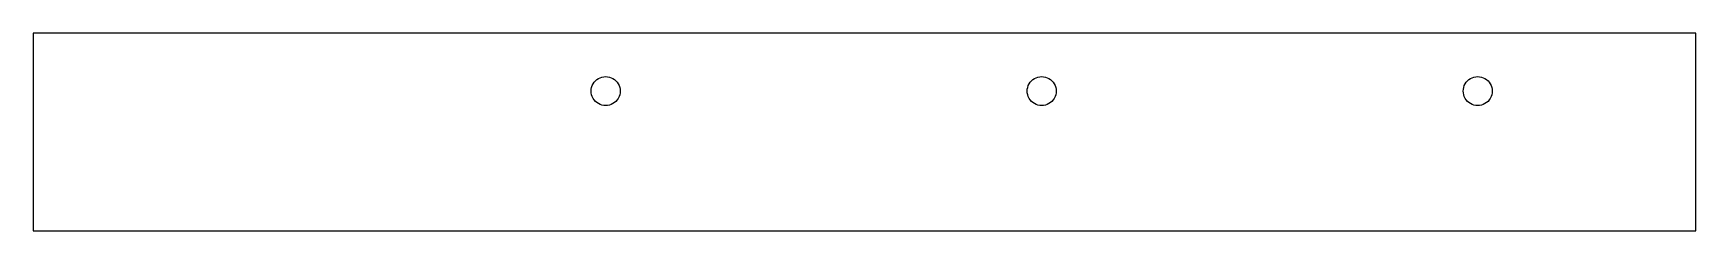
# Model space of a CAD drawing. Header units: metres. Extents: x 0 to 195, y -7 to 16.
import ezdxf

# ---------------------------------------------------------------- set-up
doc = ezdxf.new("R2010")
doc.units = ezdxf.units.M

msp = doc.modelspace()

# ---------------------------------------------------------------- linework, layer by layer
for p, q in [((194.684, 16), (0, 16)), ((0, 16), (0, -7.20199)), ((194.684, -7.20199), (194.684, 16)), ((65.3914, 9.63999), (65.4629, 9.85056)), ((65.4629, 9.85056), (65.5612, 10.05)), ((65.5612, 10.05), (65.6848, 10.2349)), ((65.6848, 10.2349), (65.8314, 10.4021)), ((65.8314, 10.4021), (65.9986, 10.5487)), ((65.9986, 10.5487), (66.1835, 10.6722)), ((66.1835, 10.6722), (66.3829, 10.7706)), ((66.3829, 10.7706), (66.5935, 10.8421)), ((66.5935, 10.8421), (66.8116, 10.8854)), ((66.8116, 10.8854), (67.0334, 10.9)), ((67.0334, 10.9), (67.2554, 10.8854)), ((67.2554, 10.8854), (67.4734, 10.8421)), ((67.4734, 10.8421), (67.684, 10.7706)), ((67.684, 10.7706), (67.8835, 10.6722)), ((67.8835, 10.6722), (68.0683, 10.5487)), ((68.0683, 10.5487), (68.2355, 10.4021)), ((68.2355, 10.4021), (68.3822, 10.2349)), ((68.3822, 10.2349), (68.5057, 10.05)), ((68.5057, 10.05), (68.604, 9.85056)), ((68.604, 9.85056), (68.6755, 9.63999)), ((116.452, 9.63999), (116.523, 9.85056)), ((116.523, 9.85056), (116.622, 10.05)), ((116.622, 10.05), (116.745, 10.2349)), ((116.745, 10.2349), (116.892, 10.4021)), ((116.892, 10.4021), (117.059, 10.5487)), ((117.059, 10.5487), (117.244, 10.6722)), ((117.244, 10.6722), (117.443, 10.7706)), ((117.443, 10.7706), (117.654, 10.8421)), ((117.654, 10.8421), (117.872, 10.8854)), ((117.872, 10.8854), (118.094, 10.9)), ((118.094, 10.9), (118.316, 10.8854)), ((118.316, 10.8854), (118.534, 10.8421)), ((118.534, 10.8421), (118.744, 10.7706)), ((118.744, 10.7706), (118.944, 10.6722)), ((118.944, 10.6722), (119.129, 10.5487)), ((119.129, 10.5487), (119.296, 10.4021)), ((119.296, 10.4021), (119.443, 10.2349)), ((119.443, 10.2349), (119.566, 10.05)), ((119.566, 10.05), (119.664, 9.85056)), ((119.664, 9.85056), (119.736, 9.63999)), ((167.512, 9.63999), (167.584, 9.85056)), ((167.584, 9.85056), (167.682, 10.05)), ((167.682, 10.05), (167.806, 10.2349)), ((167.806, 10.2349), (167.952, 10.4021)), ((167.952, 10.4021), (168.119, 10.5487)), ((168.119, 10.5487), (168.304, 10.6722)), ((168.304, 10.6722), (168.504, 10.7706)), ((168.504, 10.7706), (168.714, 10.8421)), ((168.714, 10.8421), (168.932, 10.8854)), ((168.932, 10.8854), (169.154, 10.9)), ((169.154, 10.9), (169.376, 10.8854)), ((169.376, 10.8854), (169.594, 10.8421)), ((169.594, 10.8421), (169.805, 10.7706)), ((169.805, 10.7706), (170.004, 10.6722)), ((170.004, 10.6722), (170.189, 10.5487)), ((170.189, 10.5487), (170.356, 10.4021)), ((170.356, 10.4021), (170.503, 10.2349)), ((170.503, 10.2349), (170.627, 10.05)), ((170.627, 10.05), (170.725, 9.85056)), ((170.725, 9.85056), (170.796, 9.63999)), ((65.3335, 9.19999), (65.348, 9.42188)), ((65.348, 8.97809), (65.3335, 9.19999)), ((65.348, 9.42188), (65.3914, 9.63999)), ((65.3914, 8.76), (65.348, 8.97809)), ((65.4629, 8.54943), (65.3914, 8.76)), ((65.5612, 8.35), (65.4629, 8.54943)), ((65.6848, 8.16511), (65.5612, 8.35)), ((65.8314, 7.99791), (65.6848, 8.16511)), ((65.9986, 7.85129), (65.8314, 7.99791)), ((66.1835, 7.72774), (65.9986, 7.85129)), ((68.0683, 7.85129), (67.8835, 7.72774)), ((68.2355, 7.99791), (68.0683, 7.85129)), ((68.3822, 8.16511), (68.2355, 7.99791)), ((68.5057, 8.35), (68.3822, 8.16511)), ((68.604, 8.54943), (68.5057, 8.35)), ((68.6755, 8.76), (68.604, 8.54943)), ((68.6755, 9.63999), (68.7189, 9.42188)), ((68.7189, 8.97809), (68.6755, 8.76)), ((68.7189, 9.42188), (68.7335, 9.19999)), ((68.7335, 9.19999), (68.7189, 8.97809)), ((116.394, 9.19999), (116.408, 9.42188)), ((116.408, 8.97809), (116.394, 9.19999)), ((116.408, 9.42188), (116.452, 9.63999)), ((116.452, 8.76), (116.408, 8.97809)), ((116.523, 8.54943), (116.452, 8.76)), ((116.622, 8.35), (116.523, 8.54943)), ((116.745, 8.16511), (116.622, 8.35)), ((116.892, 7.99791), (116.745, 8.16511)), ((117.059, 7.85129), (116.892, 7.99791)), ((117.244, 7.72774), (117.059, 7.85129)), ((119.129, 7.85129), (118.944, 7.72774)), ((119.296, 7.99791), (119.129, 7.85129)), ((119.443, 8.16511), (119.296, 7.99791)), ((119.566, 8.35), (119.443, 8.16511)), ((119.664, 8.54943), (119.566, 8.35)), ((119.736, 8.76), (119.664, 8.54943)), ((119.736, 9.63999), (119.779, 9.42188)), ((119.779, 8.97809), (119.736, 8.76)), ((119.779, 9.42188), (119.794, 9.19999)), ((119.794, 9.19999), (119.779, 8.97809)), ((167.454, 9.19999), (167.469, 9.42188)), ((167.469, 8.97809), (167.454, 9.19999)), ((167.469, 9.42188), (167.512, 9.63999)), ((167.512, 8.76), (167.469, 8.97809)), ((167.584, 8.54943), (167.512, 8.76)), ((167.682, 8.35), (167.584, 8.54943)), ((167.806, 8.16511), (167.682, 8.35)), ((167.952, 7.99791), (167.806, 8.16511)), ((168.119, 7.85129), (167.952, 7.99791)), ((168.304, 7.72774), (168.119, 7.85129)), ((170.189, 7.85129), (170.004, 7.72774)), ((170.356, 7.99791), (170.189, 7.85129)), ((170.503, 8.16511), (170.356, 7.99791)), ((170.627, 8.35), (170.503, 8.16511)), ((170.725, 8.54943), (170.627, 8.35)), ((170.796, 8.76), (170.725, 8.54943)), ((170.796, 9.63999), (170.84, 9.42188)), ((170.84, 8.97809), (170.796, 8.76)), ((170.84, 9.42188), (170.854, 9.19999)), ((170.854, 9.19999), (170.84, 8.97809)), ((66.3829, 7.6294), (66.1835, 7.72774)), ((66.5935, 7.55791), (66.3829, 7.6294)), ((66.8116, 7.51453), (66.5935, 7.55791)), ((67.0334, 7.49999), (66.8116, 7.51453)), ((67.2554, 7.51453), (67.0334, 7.49999)), ((67.4734, 7.55791), (67.2554, 7.51453)), ((67.684, 7.6294), (67.4734, 7.55791)), ((67.8835, 7.72774), (67.684, 7.6294)), ((117.443, 7.6294), (117.244, 7.72774)), ((117.654, 7.55791), (117.443, 7.6294)), ((117.872, 7.51453), (117.654, 7.55791)), ((118.094, 7.49999), (117.872, 7.51453)), ((118.316, 7.51453), (118.094, 7.49999)), ((118.534, 7.55791), (118.316, 7.51453)), ((118.744, 7.6294), (118.534, 7.55791)), ((118.944, 7.72774), (118.744, 7.6294)), ((168.504, 7.6294), (168.304, 7.72774)), ((168.714, 7.55791), (168.504, 7.6294)), ((168.932, 7.51453), (168.714, 7.55791)), ((169.154, 7.49999), (168.932, 7.51453)), ((169.376, 7.51453), (169.154, 7.49999)), ((169.594, 7.55791), (169.376, 7.51453)), ((169.805, 7.6294), (169.594, 7.55791)), ((170.004, 7.72774), (169.805, 7.6294)), ((0, -7.20199), (194.684, -7.20199))]:
    msp.add_line(p, q)

doc.saveas('drawing.dxf')
